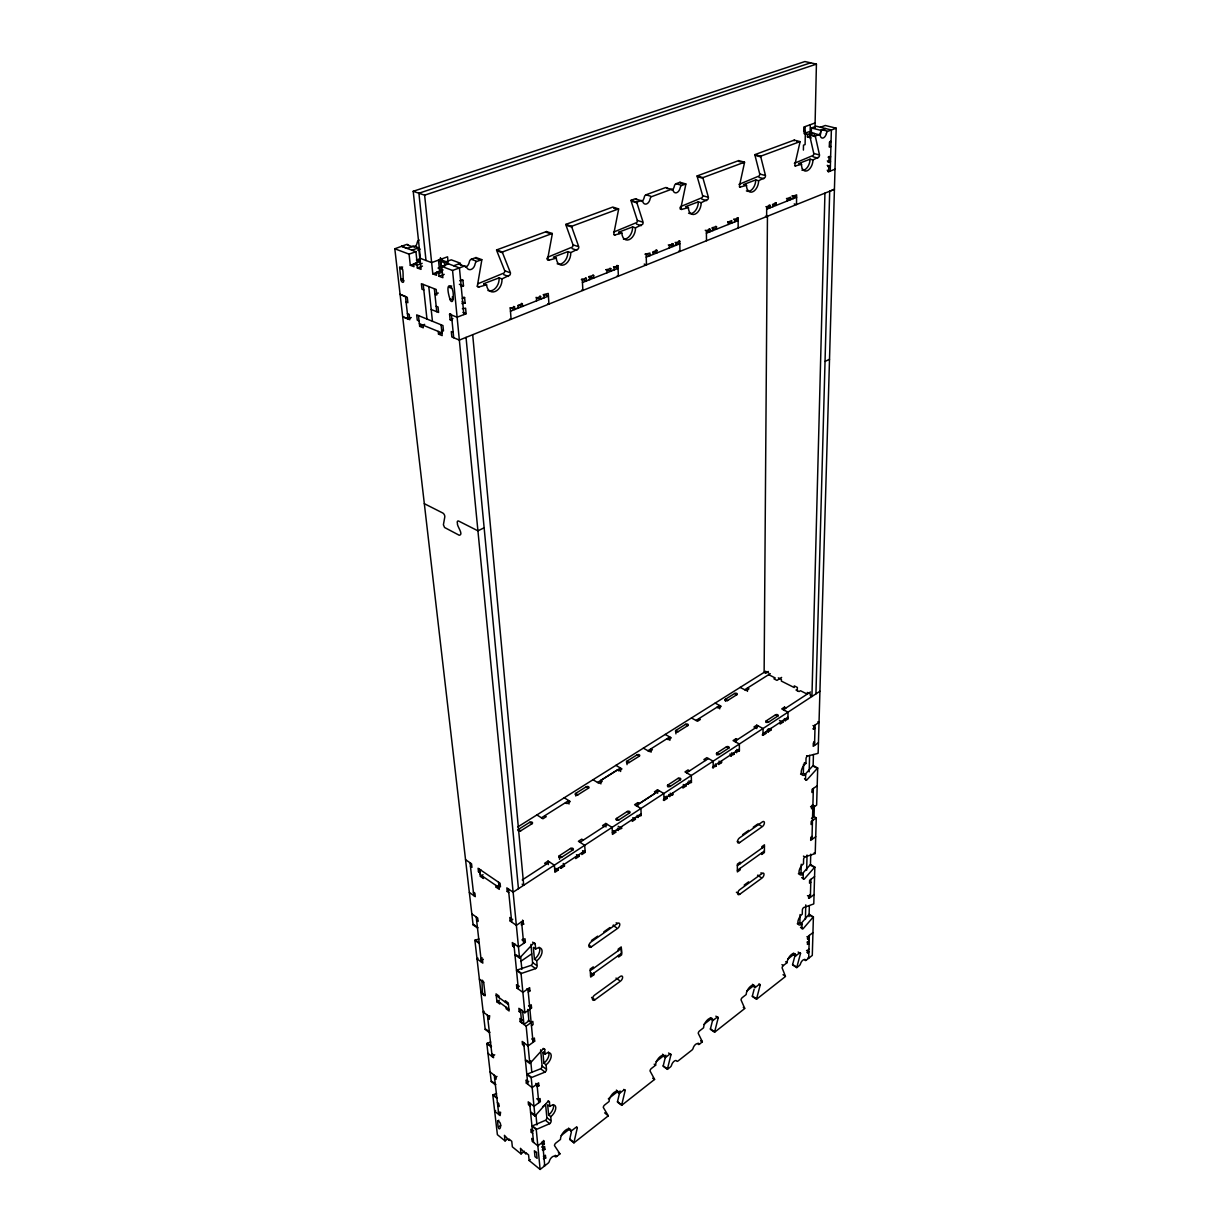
<?xml version="1.0" encoding="UTF-8"?>
<svg xmlns="http://www.w3.org/2000/svg" width="1231" height="1231" viewBox="0 0 1231 1231"><rect width="100%" height="100%" fill="white"/><g stroke="black" fill="none" stroke-linecap="round" stroke-linejoin="round"><path stroke-width="1.5" d="M747.448 691.376L747.448 688.037L748.971 688.821L746.232 690.545L740.17 687.406M756.742 728.567L756.757 725.167L763.051 728.521L763.005 735.322L762.22 734.892M761.743 852.914L761.727 854.452L764.389 852.544L764.451 844.82L761.774 846.728L761.774 848.282M767.452 215.548L764.128 672.372L765.651 673.142L768.313 671.449M765.651 673.142L765.651 671.464L768.683 673.003M763.005 735.322L765.805 733.476L765.82 731.783M769.113 205.1L770.067 205.377L770.052 207.839L765.928 206.639M766.236 722.535L766.251 720.843L775.499 714.811A1.57 0.908 0.9 0 1 778.023 715.903L768.406 722.197A1.57 0.923 0.7 0 1 766.251 720.843L768.606 722.074M767.344 731.522L768.129 731.937L767.359 729.829M772.853 206.731L772.868 204.254L776.222 202.93L776.192 205.392L772.422 204.761M768.129 731.937L770.914 730.106L770.929 728.413M780.162 722.351L780.131 724.043L782.885 722.228L782.901 720.535M787.286 200.976L787.317 198.53L790.625 197.206L790.579 199.668L786.471 198.483M784.409 710.502L784.47 707.133L786.04 707.933M784.378 720.32L785.163 720.72L784.409 718.627M794.21 203.931L796.488 204.577L796.642 194.821L793.364 196.129L793.333 198.576L792.379 198.299M785.163 720.72L787.902 718.919L788.025 712.164L781.731 708.902L784.47 707.133M803.397 150.09L803.489 145.181L805.089 144.581L805.351 131.425L803.72 132.025L803.812 127.055L815.122 122.946M805.028 133.302L805.151 126.716M811.229 137.903L807.428 136.933L807.474 134.456L812.322 132.671L808.844 131.794L804.012 133.579L807.474 134.456M797.288 690.806L797.365 687.452L794.257 685.882L794.226 687.56L781.377 681.082L781.393 679.404L778.331 677.866M810.121 132.933L810.29 124.7M811.291 134.594L811.429 127.978L816.276 126.208L831.371 129.994L830.248 171.078L827.201 170.263M814.999 127.87L816.415 64.12L804.889 61.55L413.201 191.297L420.417 258.402M801.335 923.235L808.767 914.648A1.877 0.892 -59.8 0 1 809.121 914.325L813.399 916.91A1.877 0.892 -59.8 0 0 813.06 917.233L803.135 928.713A1.893 0.892 -59.6 0 1 801.935 928.266L802.043 924.05L799.888 922.742L800.073 914.525M802.52 873.533L810.106 864.901A1.908 0.923 -60.4 0 1 810.46 864.577L814.845 867.116A1.908 0.923 -60.4 0 0 814.491 867.44L804.351 878.996A1.923 0.939 -60.2 0 1 803.135 878.472L803.243 874.087L801.042 872.794L801.243 864.224M813.429 754.541L813.137 765.528L817.707 768.021A1.985 1 -61.9 0 0 817.338 768.344L806.797 780.039A2 1.016 -61.7 0 1 805.536 779.361L805.643 774.591L803.351 773.36L803.581 764.051M820.662 134.087L820.754 130.317L825.586 128.532M803.243 874.087A6.755 3.293 -60.3 0 1 798.965 872.194A6.755 3.293 -60.3 0 1 803.489 863.777L803.597 859.346A1.939 0.954 -60.5 0 1 804.905 856.93L814.876 853.683A1.923 0.939 -60.7 0 0 815.23 853.483L816.261 817.846L813.291 816.184M805.643 774.591A7.032 3.585 -61.8 0 1 801.196 772.176A7.032 3.585 -61.8 0 1 805.92 763.42L806.028 758.604A2.016 1.031 -62 0 1 807.382 756.096L817.769 753.434A2 1.016 -62.2 0 0 818.138 753.249L836.188 128.193L825.293 125.485L820.477 127.255M805.397 919.419L805.766 904.893M806.659 870.132L807.044 855.022M809.167 771.868L809.598 755.372M824.939 193.144L811.937 696.5L810.352 695.715L810.398 694.022L807.259 692.438M806.967 952.394L807.674 952.84L807.736 950.101L808.952 949.163M807.182 943.962L807.89 944.392L807.967 941.638L809.182 940.699M807.321 938.684L808.044 939.115L808.105 936.36L812.952 932.606M808.413 897.861L809.136 898.291L809.213 895.429L810.444 894.491M812.906 728.814L813.676 729.214L813.768 725.936L819.03 722.412L817.861 721.812M827.709 171.448L828.663 171.709L828.786 166.831L830.386 166.216L827.201 165.354M827.955 162.092L828.909 162.338L829.048 157.43L830.633 156.829L829.202 156.445M809.044 916.633L809.352 905.739M810.429 865.485L810.737 854.16M809.321 935.422L808.705 958.241L807.998 957.795M810.86 879.365L810.367 897.353L807.474 895.645M811.952 839.45L813.352 788.456M814.522 745.417L815.076 725.059M815.938 693.884L829.694 191.236L834.418 189.328L459.348 340.079L451.839 336.986L451.3 331.554L453.177 332.324M814.337 805.69L814.03 816.599L811.491 818.415M813.399 916.91L812.291 955.41L806.167 960.226A1.862 0.862 -59.2 0 1 805.059 960.211A3.724 1.723 -59.2 0 0 802.827 960.195A3.724 1.723 -59.2 0 0 800.504 963.796A1.862 0.862 -59.1 0 1 799.334 965.596L796.78 967.612L792.549 964.95A1.862 0.877 -59.1 0 1 792.61 964.519L795.349 954.287M802.043 924.05A6.632 3.154 -59.7 0 1 797.842 922.419A6.632 3.154 -59.7 0 1 802.273 914.171L802.381 909.924A1.893 0.908 -59.8 0 1 803.658 907.555L813.429 904.046A1.893 0.892 -60 0 0 813.783 903.831L814.845 867.116M817.707 768.021L816.63 805.105L811.537 808.736L811.629 805.659L812.906 804.751M547.841 257.156L572.523 246.954A2.862 1.97 -73.7 0 0 573.015 244.815L565.968 225.135A2.908 2 -74.5 0 1 565.829 224.396L571.63 226.304A2.908 2 -74.4 0 0 571.769 227.058L578.77 246.785A2.877 1.97 -73.7 0 1 578.278 248.908L570.738 252.601A10.079 6.94 -73.4 0 1 564.075 264.819A10.079 6.94 -73.4 0 1 556.289 258.141L548.472 260.31A2.908 2.016 -73.4 0 1 547.733 258.618L552.227 234.305A2.924 2.031 -74.2 0 0 552.273 233.49L546.472 231.536L496.585 249.939A2.985 2.139 -73.9 0 0 496.755 250.709L504.71 270.743A2.939 2.108 -73 0 1 504.233 272.928L477.766 283.822M680.481 206.654L702.132 197.652A2.724 1.723 -74.6 0 0 702.639 195.637L697.208 176.664A2.77 1.754 -75.2 0 1 697.115 175.941L702.932 177.618A2.77 1.754 -75.1 0 0 703.024 178.341L708.41 197.345A2.739 1.723 -74.5 0 1 707.902 199.376L701.193 202.7A9.586 6.078 -74.3 0 1 694.946 214.179A9.586 6.078 -74.3 0 1 688.391 207.593L681.528 209.455A2.77 1.77 -74.4 0 1 680.943 207.824L685.744 184.742A2.785 1.785 -75 0 0 685.821 183.973L680.004 182.265L676.065 183.711A2.785 1.785 -75 0 0 674.603 185.327L674.357 186.112A5.57 3.585 -75.1 0 1 672.003 190.297M620.039 1090.897L617.485 1101.683A2.062 1.016 -55.3 0 0 617.454 1102.13L621.686 1105.315A2.062 1.016 -55.3 0 1 621.732 1104.869L625.148 1090.435A2.077 1.016 -55.4 0 0 623.625 1090.158L619.285 1093.543A7.294 3.601 -55.2 0 0 613.9 1092.589A7.294 3.601 -55.2 0 0 609.099 1101.499L604.698 1104.93A2.093 1.031 -55 0 0 603.313 1107.485L608.16 1115.532A2.077 1.031 -54.9 0 1 608.252 1115.871L573.938 1142.86L569.707 1139.537A2.123 1.046 -54.2 0 1 569.738 1139.09L571.399 1131.812M576.6 1127.242L577.308 1127.796L573.969 1142.414A2.123 1.046 -54.2 0 0 573.938 1142.86M712.641 1020.145L710.425 1028.901A1.954 0.939 -57.3 0 0 710.379 1029.331L714.611 1032.224A1.954 0.939 -57.4 0 1 714.657 1031.793L718.227 1017.76A1.954 0.939 -57.5 0 0 716.888 1017.406L712.918 1020.499A6.894 3.339 -57.3 0 0 708.179 1019.253A6.894 3.339 -57.3 0 0 703.593 1027.777L699.562 1030.916A1.985 0.954 -57.1 0 0 698.254 1033.363L702.255 1041.549A1.97 0.954 -57 0 1 702.316 1041.903L699.5 1044.119A1.97 0.954 -57 0 1 698.408 1044.411L697.823 1043.765A3.955 1.908 -56.9 0 0 693.515 1047.135L692.976 1048.674A1.985 0.954 -56.9 0 1 691.914 1050.089L678.066 1060.968A2 0.969 -56.5 0 1 676.958 1061.276L676.342 1060.63A4.001 1.939 -56.4 0 0 671.941 1064.092L671.403 1065.646A2 0.969 -56.4 0 1 670.31 1067.062L667.417 1069.354L663.186 1066.308A2 0.969 -56.3 0 1 663.217 1065.877L665.833 1055.213M668.587 1052.997L670.957 1054.675L667.464 1068.908A2.016 0.969 -56.3 0 0 667.417 1069.354M796.78 967.612A1.862 0.862 -59.1 0 1 796.842 967.181L800.519 953.517A1.877 0.877 -59.2 0 0 799.334 953.086L795.672 955.948A6.586 3.093 -59.1 0 0 791.471 954.487A6.586 3.093 -59.1 0 0 787.071 962.657L783.362 965.55A1.893 0.892 -58.9 0 0 782.1 967.889L785.393 976.183A1.877 0.877 -58.8 0 1 785.44 976.522L756.526 999.264L752.295 996.495A1.908 0.908 -58.2 0 1 752.356 996.064L754.157 989.155M758.788 984.061L760.204 984.985L756.588 998.833A1.908 0.908 -58.2 0 0 756.526 999.264M826.401 133.487L826.647 132.733A2.631 1.523 -75.2 0 1 827.971 131.255L836.188 128.193M531.053 1112.193A2.216 1.139 -53.7 0 1 530.607 1112.593L534.931 1115.994A2.216 1.139 -53.7 0 0 535.377 1115.594L547.733 1101.76A2.2 1.123 -54.1 0 1 549.441 1102.037L549.842 1106.438A7.663 3.908 -54 0 1 555.766 1107.377A7.663 3.908 -54 0 1 550.765 1116.671L551.149 1121.026A2.185 1.108 -53.9 0 1 549.718 1123.672L536.701 1129.289A2.2 1.123 -53.6 0 0 536.254 1129.581L540.132 1169.45L548.026 1163.249A2.154 1.077 -53.6 0 0 549.38 1161.172A4.308 2.139 -53.7 0 1 552.104 1157.032A4.308 2.139 -53.7 0 1 555.166 1156.632A2.154 1.062 -53.8 0 0 556.689 1156.432L559.905 1153.909A2.139 1.062 -53.8 0 0 559.797 1153.555L554.489 1145.615A2.154 1.077 -53.9 0 1 555.904 1142.999L560.505 1139.414A7.509 3.739 -54.1 0 1 565.414 1130.289A7.509 3.739 -54.1 0 1 571.153 1131.104L575.693 1127.565A2.123 1.062 -54.3 0 1 577.308 1127.796M804.874 774.638L812.768 765.897A1.985 1 -61.9 0 1 813.137 765.574M525.406 1060.137L529.807 1063.492A2.262 1.2 -54.1 0 0 530.269 1063.092L542.948 1049.12A2.247 1.185 -54.5 0 1 544.702 1049.474L545.118 1054.105A7.801 4.124 -54.4 0 1 551.211 1055.321A7.801 4.124 -54.4 0 1 546.087 1064.83L546.502 1069.4A2.231 1.169 -54.3 0 1 545.041 1072.109L531.669 1077.464A2.247 1.185 -54 0 0 531.207 1077.741L534.931 1115.994M514.943 954.748L519.544 958.026A2.339 1.323 -55.1 0 0 520.021 957.61L533.346 943.408A2.324 1.323 -55.5 0 1 535.193 943.946L535.654 949.024A8.109 4.555 -55.4 0 1 542.086 950.84A8.109 4.555 -55.4 0 1 536.716 960.78L537.162 965.781A2.308 1.293 -55.2 0 1 535.639 968.612L521.559 973.382A2.324 1.308 -54.9 0 0 521.067 973.659L516.497 970.367A2.324 1.308 -54.8 0 1 516.989 970.09L531.069 965.366A2.308 1.293 -55.2 0 0 532.592 962.534L530.93 944.346M621.686 1105.315L654.538 1079.464A2.031 0.985 -56 0 0 654.477 1079.125L650.045 1071.001A2.031 1 -56.1 0 1 651.399 1068.493L655.615 1065.215A7.094 3.478 -56.3 0 1 660.308 1056.49A7.094 3.478 -56.3 0 1 665.371 1057.598L669.526 1054.352A2.016 0.985 -56.5 0 1 670.957 1054.675M714.611 1032.224L744.724 1008.543A1.923 0.908 -57.9 0 0 744.663 1008.204L741.047 999.957A1.939 0.923 -58 0 1 742.324 997.556L746.186 994.556A6.74 3.216 -58.2 0 1 750.679 986.2A6.74 3.216 -58.2 0 1 755.142 987.57L758.958 984.6A1.908 0.908 -58.4 0 1 760.204 984.985M719.104 754.418L716.75 753.11A1.616 0.969 -0.4 0 0 718.889 754.541L728.998 747.94A1.616 0.969 -0.2 0 0 726.459 746.786L716.75 753.11L716.765 754.834M543.887 1156.432L545.425 1155.217L545.687 1158.032L543.44 1158.679M807.674 952.84L808.875 951.886L806.52 950.44M540.132 1169.45L529.161 1160.51L530.315 1159.617M561.213 1135.521L569.03 1129.443A7.494 3.755 -54.1 0 0 568.614 1128.058M608.329 1098.837L617.162 1091.959A7.278 3.616 -55.2 0 0 616.408 1090.097M656.092 1061.645L663.247 1056.075A7.094 3.478 -56.3 0 0 662.57 1054.198M703.947 1024.377L710.795 1019.053A6.894 3.339 -57.3 0 0 710.518 1017.668M747.048 990.832L753.003 986.185A6.724 3.216 -58.2 0 0 752.48 984.292M787.809 959.087L793.549 954.625A6.57 3.093 -59.1 0 0 793.349 953.24M542.332 1147.123L544.61 1146.476L544.871 1149.323L543.317 1150.523L542.255 1149.677M807.89 944.392L809.106 943.454L806.982 942.146M629.549 812.952L629.749 812.799A1.677 1.062 -2.8 0 0 627.179 811.521L616.516 818.477A1.693 1.062 -3.2 0 0 616.008 819.246A1.693 1.062 -3.2 0 0 618.639 820.061L629.549 812.952L627.179 811.521M543.379 1140.445L544.364 1143.861L542.086 1144.507M808.044 939.115L809.244 938.176L806.874 936.729M561.628 857.33L559.274 855.807A1.739 1.123 -5 0 0 561.382 857.468L573.077 849.821A1.739 1.108 -4.6 0 0 570.507 848.467L559.274 855.807L559.536 859.346M507.372 1139.152L505.064 1140.922L504.433 1135.321L509.157 1140.429L509.003 1139.029L511.742 1141.26L512.358 1146.861L521.052 1153.924L524.529 1151.247M544.087 1141.014L537.839 1145.861L532.161 1141.291L531.869 1138.429L533.285 1139.567M532.669 1133.336L531.253 1132.197L533.608 1130.397M542.609 1106.715L545.595 1104.453L546.856 1117.656A2.17 1.108 -53.9 0 1 545.441 1120.302L532.423 1125.888A2.2 1.123 -53.6 0 0 531.961 1126.165L536.254 1129.581M639.32 756.126L639.505 755.988A1.616 0.969 -2.5 0 0 637.273 754.711L626.687 761.358A1.616 0.969 -2.7 0 0 628.918 762.651L639.335 756.142L637.058 754.834M727.644 700.516L725.367 699.316A1.539 0.892 -0.3 0 0 727.429 700.624L737.077 694.546A1.539 0.877 -0.1 0 0 736.015 693.207L735.384 693.238A1.539 0.877 -0.1 0 0 734.63 693.484L725.367 699.316L725.382 700.993M537.762 1099.206L540.086 1098.56L540.363 1101.53L533.992 1106.361L528.222 1101.837L528.514 1104.807L529.946 1105.93M809.136 898.291L814.045 894.568M678.096 731.722L675.819 730.46A1.585 0.939 -1.5 0 0 677.866 731.83L687.991 725.474A1.57 0.923 -1.2 0 0 685.529 724.351L675.819 730.46L675.911 733.861M499.524 1126.288L500.678 1125.411M497.663 1121.118C504.187 1122.118 498.109 1137.967 497.663 1121.118L498.832 1120.241M814.568 876.595L809.613 880.303L809.536 883.196L810.783 882.273L810.044 881.842M495.601 1110.516L494.662 1111.208L500.14 1115.594L500.586 1112.162M527.499 1081.233L526.052 1080.11L526.345 1083.126L532.161 1087.635L538.609 1082.818L538.886 1085.834L536.562 1086.481M577.908 794.826L575.631 793.441A1.662 1.031 -4.2 0 0 577.662 794.964L588.757 787.963A1.646 1.016 -3.9 0 0 586.295 786.747L575.631 793.441L575.816 796.042M531.977 823.754L532.192 823.601A1.693 1.062 -5.6 0 0 531.284 821.969A1.677 1.062 -5.6 0 0 530.592 822A1.693 1.062 -5.6 0 0 529.715 822.308L518.497 829.355A1.708 1.077 -6 0 0 517.928 830.14A1.708 1.077 -6 0 0 520.513 830.956L531.977 823.754L529.715 822.308M526.345 1083.126L528.761 1081.326M497.001 1076.433L494.616 1078.171L496.016 1079.264L495.678 1076.325L490.123 1071.97M594.912 999.772L620.455 981.169A3.231 1.708 -56.5 0 0 622.609 977.183A3.231 1.708 -56.5 0 0 620.209 976.522L594.604 995.11A3.278 1.739 -55.9 0 0 592.434 999.141A3.278 1.739 -55.9 0 0 594.912 999.772L591.572 997.418M762.035 873.502L739.708 889.721A3.031 1.539 -59.3 0 0 737.677 893.475A3.031 1.539 -59.3 0 0 739.723 894.275L762.004 878.042A2.985 1.508 -59.8 0 0 764.005 874.333A2.985 1.508 -59.8 0 0 762.035 873.502L760.927 872.841M532.731 1039.21L534.377 1038.01L534.669 1041.149L528.099 1045.935L522.19 1041.457L522.498 1044.596L523.975 1045.704M812.029 836.449L810.767 837.372L810.69 840.373L815.722 836.711M744.186 885.089L748.633 881.842M494.724 1054.767L492.169 1056.613L487.43 1015.206M529.807 1063.492L526.176 1026.146L532.808 1021.376L533.115 1024.561L531.453 1025.762M816.261 817.846L811.198 821.492L811.121 824.524L812.383 823.616M590.557 975.475L621.578 953.256L621.332 948.501L590.234 970.69M737.369 870.348L764.405 850.99M593.711 973.229L593.804 974.814L590.665 977.06L590.141 969.105L593.28 966.858L593.388 968.458M737.354 865.685L764.436 846.359M526.176 1026.146L520.221 1021.699L522.698 1019.914M520.698 1012.651L519.205 1011.543L518.882 1008.327L524.868 1012.759L531.546 1008.004L531.253 1004.773L529.576 1005.958M519.205 1011.543L521.698 1009.774M617.316 923.542L591.095 941.93A3.339 1.831 -56.5 0 0 588.864 946.054A3.339 1.831 -56.5 0 0 591.419 946.824L617.593 928.405A3.293 1.785 -57.2 0 0 619.778 924.343A3.293 1.785 -57.2 0 0 617.316 923.542L616.177 922.788M739.6 842.62L762.358 826.601A3.047 1.57 -60.5 0 0 764.405 822.816A3.047 1.57 -60.5 0 0 762.404 821.862L739.585 837.849A3.093 1.6 -60 0 0 737.507 841.696A3.093 1.6 -60 0 0 739.6 842.62L737.323 841.281M528.268 992.094L529.946 990.924L529.638 987.631L522.883 992.371L516.851 987.954L516.512 984.662L518.02 985.769M813.26 791.579L811.983 792.487L812.06 789.363L817.199 785.763M487.799 1018.314L489.215 1019.391L489.676 1015.698M499.663 1002.465L499.848 1004.05L496.939 1001.88L499.417 1000.141M516.851 987.954L519.374 986.2M484.168 1011.297L483.183 1011.99L488.861 1016.283M591.48 940.484L597.65 936.16M603.805 931.852L609.961 927.543M742.632 834.618L748.71 830.371M753.264 827.17L757.819 823.985L761.22 825.955M520.621 961.457L531.638 953.887M514.189 947.07L512.65 945.977L515.235 944.223M522.529 939.438L525.037 938.807L525.36 942.223L518.451 946.916L512.311 942.561L512.65 945.977M818.43 742.755L813.214 746.309L813.306 743.078L814.614 742.185L813.845 741.785M478.043 958.195L477.028 958.887L482.829 963.119L482.46 959.841L480.998 958.78L482.275 957.933M482.46 959.841L483.306 959.272M522.544 920.126L523.652 924.142L521.144 924.758M813.676 729.214L814.999 728.337L814.214 727.936M523.313 920.665L516.358 925.327L510.157 921.003L509.803 917.51L511.357 918.588M510.157 921.003L512.773 919.265M554.766 870.517L585.064 850.606M612.376 832.648L641.136 813.737M664.017 798.719L691.422 780.7M713.226 766.344L739.385 749.156M763.02 733.614L787.932 717.242M558.182 868.27L558.305 870.04L554.904 872.287L554.35 865.178L548.057 861.069L544.625 863.3L546.195 864.331M560.351 867.67L561.136 868.178L564.521 865.947L563.213 863.423M578.955 854.606L579.078 856.376L575.739 858.576L575.616 856.807M583.294 840.127L581.724 839.142L578.401 841.296L584.71 845.297L585.171 852.36L581.848 854.545L581.724 852.791M615.608 830.525L615.7 832.264L612.469 834.403L612.084 827.37L605.79 823.477L602.544 825.586L604.113 826.57M617.593 830.017L621.593 828.386L621.517 826.632M635.334 817.553L635.411 819.292L632.242 821.385L632.165 819.631M637.258 817.076L641.197 815.491L640.905 808.505L634.596 804.705L637.75 802.658L639.32 803.597L656 792.733L654.43 791.81L657.523 789.794L663.832 793.503L664.063 800.442L667.14 798.411L666.294 796.226M668.91 796.272L672.757 794.718L672.711 792.979M685.882 784.316L685.929 786.055L682.897 788.04L682.851 786.317M687.652 783.947L691.437 782.408L691.299 775.499L684.99 771.914L688.006 769.944L689.575 770.852M712.457 767.621L716.18 766.128L715.365 763.974M721.535 760.896L721.551 762.605L718.627 764.528L718.596 762.82M730.429 755.803L734.107 754.326L734.107 752.618M735.723 752.326L739.385 750.864L739.369 744.016L733.061 740.6L735.938 738.723L737.507 739.585M819.923 691.268L513.127 892.183L506.849 887.89L507.203 891.475L508.772 892.537M522.206 879.965L549.626 862.085M579.986 842.296L607.36 824.447M636.165 805.659L659.093 790.717M678.004 778.392L667.633 785.178A1.662 1.031 -1.7 0 0 669.972 786.532L680.374 779.762A1.646 1.016 -1.4 0 0 678.219 778.269L680.358 779.746M686.559 772.806L708.425 758.542M734.63 741.447L758.327 726.013M783.301 709.718L810.475 691.991M507.203 891.475L508.095 890.89M756.757 725.167L753.941 726.998L755.511 727.844M498.555 882.227L499.278 889.351L496.185 887.228L498.832 885.52M483.244 876.703L483.429 878.472L480.398 876.395L483.029 874.702M480.013 872.856L478.49 871.81L481.136 870.132M781.639 677.419L776.976 680.389L773.914 678.835L775.253 677.989L768.667 674.665M600.897 783.932L600.697 780.485L617.331 769.975L618.854 770.868L621.947 768.913L615.885 765.359M541.425 817.815L568.753 800.596L569.014 804.074M597.543 782.47L620.439 768.036L620.609 771.483M647.906 750.741L669.756 736.969L669.864 740.37M695.992 720.443L719.704 705.517L719.735 708.871M744.709 689.76L770.283 673.649M517.774 826.924L765.744 671.357M802.397 168.77A9.171 5.386 -74.7 0 1 801.519 164.308L798.627 163.538L810.09 159.168L812.968 159.938L819 156.906A2.616 1.523 -74.8 0 0 819.523 154.983L815.399 136.626A2.647 1.554 -75.2 0 1 815.337 135.933L809.552 134.456A2.647 1.554 -75.3 0 0 809.613 135.148L813.768 153.46A2.616 1.523 -74.8 0 1 813.26 155.383L794.349 163.308M747.54 189.897A9.371 5.709 -74.6 0 1 746.525 185.358L743.632 184.527L755.742 179.911L758.619 180.726L764.974 177.556A2.677 1.616 -74.7 0 0 765.497 175.571L760.773 156.906A2.708 1.646 -75.2 0 1 760.696 156.199L754.895 154.629A2.708 1.646 -75.3 0 0 754.972 155.321L759.727 173.971A2.662 1.616 -74.7 0 1 759.219 175.941L738.985 184.388M619.116 233.598A9.833 6.524 -74 0 1 618.962 232.105L632.596 226.904L635.488 227.843L642.613 224.334A2.801 1.847 -74.1 0 0 643.105 222.242L636.919 202.869A2.847 1.877 -74.8 0 1 636.812 202.13L630.995 200.345A2.831 1.877 -74.9 0 0 631.118 201.084L637.335 220.411A2.801 1.847 -74.2 0 1 636.842 222.488L613.577 232.136M483.952 285.284A10.34 7.432 -72.7 0 1 483.706 283.73L486.584 284.807A10.34 7.417 -72.6 0 0 495.077 291.516A10.34 7.417 -72.6 0 0 501.956 278.914L509.957 275.021A2.954 2.108 -72.9 0 0 510.45 272.836L502.525 252.77A2.985 2.139 -73.8 0 1 502.371 252.001L496.585 249.939M484.137 527.791L477.92 530.823L458.732 521.098A2.724 1.431 63.7 0 0 457.44 523.452C456.639 525.822 464.072 534.669 459.286 535.285L444.576 527.499L443.406 524.791L444.776 517.02A2.693 1.4 63.9 0 0 442.821 513.035L424.326 503.679M825.032 361.452L829.509 359.267M505.064 1140.922L497.386 1134.674L492.8 1095.036A2.154 1.154 -53.1 0 1 493.246 1094.759L496.539 1093.436M510.019 307.704L514.743 309.52L514.543 306.827L510.25 308.519L511.096 319.275L509.973 318.829M517.728 305.611A2.139 0.816 -3.5 0 0 519.39 305.426L522.56 306.411L522.344 303.718L518.097 305.411L518.297 308.104L517.359 307.735M536.054 297.379L540.794 299.133L540.609 296.471L536.424 298.133L536.608 300.81M543.133 294.732L548.241 293.44L548.949 304.072L547.81 303.642M581.355 279.575L586.325 278.314L586.464 280.945L581.709 279.268M588.71 276.652L593.65 275.405L593.788 278.037L590.634 277.129A2.062 0.769 -2.6 0 1 589.034 277.298M605.898 269.835L610.776 268.604L610.899 271.22L606.144 269.574M617.254 275.759L618.393 276.159L617.947 265.773L614.038 267.312L614.161 269.928L613.207 269.589M645.198 254.248L649.937 253.063L650.014 255.648L645.259 254.063M654.061 251.955L656.923 252.894L656.846 250.324L653.076 251.816L653.153 254.386M668.295 244.923L673.065 246.462L673.003 243.907L669.295 245.384L669.356 247.939M678.835 251.032L679.989 251.401L679.758 241.23L676.081 242.692L676.142 245.246L675.188 244.938M705.225 230.274L709.995 231.767L709.964 229.243L706.379 230.659L706.502 240.737M711.98 227.766L716.488 226.642L716.504 229.166L712.287 228.52M738.169 228.012L738.138 218.041L734.661 219.426L734.676 221.934M770.067 205.377L766.698 206.716L766.621 216.579L765.482 216.241M510.465 311.212L548.426 296.102L545.395 294.978M582.448 282.545L618.054 268.373L613.5 266.804M646.244 257.156L679.835 243.784L675.127 242.384M706.409 233.182L738.154 220.549L733.584 219.164M766.682 209.178L796.611 197.268L792.056 195.975M531.207 1077.741L526.822 1074.371A2.231 1.185 -53.9 0 1 527.283 1074.094L540.655 1068.77A2.216 1.169 -54.2 0 0 542.117 1066.061L540.624 1049.781M438.221 331.401L438.498 334.093L441.837 332.77M450.7 313.782L449.561 314.213L450.115 319.721L452.916 318.614M462.394 308.689L465.595 308.196L466.118 313.705L457.116 317.229L449.561 314.213M828.663 171.709L835.003 169.216M418.494 315.613L419.663 326.338L424.664 324.384M463.641 297.179L464.595 297.548L465.118 303.118L461.917 303.611M828.909 162.338L830.51 161.723L827.324 160.892M402.66 316.644L408 318.829L411.277 317.567M462.333 298.425L464.595 297.548M483.706 283.73L499.094 277.852L501.956 278.914M570.738 252.601L567.86 251.616L553.396 257.141L556.274 258.141M701.193 202.7L698.3 201.838L685.498 206.716L688.391 207.593M486.584 284.807L478.274 287.146A2.985 2.154 -72.6 0 1 477.443 285.423L481.736 260.48A3.001 2.185 -73.5 0 0 481.767 259.633L475.997 257.541L471.273 259.279A3.001 2.185 -73.5 0 0 469.319 261.941A6.017 4.401 -73.5 0 1 465.426 267.281M635.488 227.827A9.848 6.509 -74 0 1 629.026 239.691A9.848 6.509 -74 0 1 621.855 233.044L614.531 235.059A2.831 1.893 -74 0 1 613.869 233.398L618.531 209.701A2.862 1.908 -74.7 0 0 618.577 208.901L612.776 207.07L565.829 224.396M746.509 185.358L740.046 187.081A2.693 1.662 -74.6 0 1 739.523 185.481L744.447 162.954A2.724 1.677 -75.2 0 0 744.524 162.2L738.708 160.599L697.115 175.941M801.504 164.323L795.395 165.923A2.647 1.554 -74.7 0 1 794.934 164.354L799.95 142.365A2.662 1.57 -75.2 0 0 800.027 141.611L794.241 140.103L754.895 154.629M438.313 293.024L434.928 294.301L436.79 295.025L436.22 289.485L421.387 283.715L421.987 289.223L423.818 289.947M461.225 286.761L463.487 285.9L462.964 280.283L462.01 279.914M462.964 280.283L459.732 280.776M451.715 286.007L448.684 287.146L451.546 288.239M413.201 191.297L424.618 195.175L432.804 273.867L436.559 275.298L436.266 272.482L438.805 273.451L439.098 276.267L442.883 277.714L441.744 266.404L452.562 270.466L464.241 266.127A3.016 2.2 -73.2 0 1 466.564 267.235A6.032 4.401 -73.4 0 0 471.165 269.42A6.032 4.401 -73.4 0 0 475.074 264.065A3.001 2.185 -73.4 0 1 477.028 261.387L481.767 259.633M502.371 252.001L552.273 233.49M571.63 226.304L618.577 208.901M636.812 202.13L640.92 200.622A2.831 1.862 -74.7 0 1 642.797 201.73A5.647 3.708 -74.8 0 0 646.552 203.931A5.647 3.708 -74.8 0 0 650.076 199.022L650.322 198.222A2.816 1.847 -74.8 0 1 651.83 196.575L671.28 189.359A2.801 1.8 -74.9 0 1 673.095 190.466A5.586 3.585 -75 0 0 676.711 192.667A5.586 3.585 -75 0 0 680.158 187.835L680.404 187.035A2.785 1.785 -74.9 0 1 681.882 185.419L685.821 183.973M702.932 177.618L744.524 162.2M760.696 156.199L800.027 141.611M815.337 135.933L818.784 134.656A2.631 1.539 -75.2 0 1 820.292 135.749A5.278 3.062 -75.2 0 0 823.262 137.949A5.278 3.062 -75.2 0 0 826.401 133.487M439.098 276.267L444.222 274.359M495.37 1084.803L491.231 1081.541L486.83 1043.549A2.185 1.2 -53.5 0 1 487.307 1043.288L490.677 1042.026M453.685 265.773L460.502 263.249L451.254 259.833L444.437 262.326L444.806 266.081M630.995 200.345L635.104 198.822A2.816 1.862 -74.8 0 1 636.996 199.93M641.89 201.484A5.632 3.708 -74.9 0 0 644.259 197.252L644.505 196.437A2.816 1.847 -74.9 0 1 646.013 194.806L665.463 187.62A2.785 1.8 -75 0 1 667.279 188.728M809.552 134.456L812.999 133.179A2.631 1.539 -75.3 0 1 814.507 134.287M436.266 272.482L443.098 269.958M432.804 273.867L439.636 271.343L438.482 260.11M438.805 273.451L442.237 272.189M807.428 136.933L810.66 135.733M402.629 278.898L400.937 279.514L403.645 280.576M441.744 266.404L448.607 263.88M444.853 265.573L438.067 268.066L441.514 269.358M440.806 266.712L440.236 261.141L442.498 260.326M477.967 927.605A2.293 1.354 -54.6 0 1 477.49 927.989L473.089 924.85L394.812 248.785L409.061 254.14L410.308 265.296L413.97 266.696L413.662 263.911L417.047 265.188L422.156 263.326M417.047 265.188L417.34 267.973L422.464 266.111M416.493 260.095L419.848 258.695M402.645 267.004L399.629 268.096L402.337 269.143M413.662 263.911L420.479 261.434M410.308 265.296L417.124 262.834L415.909 251.693L401.629 246.369M409.061 254.14L415.909 251.693M411.877 250.201L418.678 247.77L421.033 269.389L417.34 267.973M394.812 248.785L406.384 244.523A2.939 2.231 -74.4 0 1 408.323 245L408.723 245.615M424.618 195.175L816.415 64.12M654.076 251.955L653.076 252.186M810.629 62.827L418.894 193.236L426.003 260.495M486.353 1029.562L489.892 1032.255A2.216 1.231 -53.6 0 1 489.43 1032.64L485.199 1029.408L474.889 940.33A2.277 1.339 -54.4 0 1 475.381 940.084L478.921 938.976M827.001 131.009L822.185 129.794A2.631 1.523 -75.3 0 0 820.862 131.271L820.631 132.025A5.263 3.062 -75.3 0 1 819.384 134.871M811.429 127.978L820.754 130.317M813.968 133.425L818.784 134.656M810.567 135.395L815.399 136.626M830.094 141.35L831.048 141.596L829.448 142.211L829.309 147.166L830.925 146.551L829.479 146.181M797.042 141.611L798.981 142.104M813.768 153.46L818.553 154.721M828.078 157.183L829.048 157.43M813.045 156.799L817.846 158.076M827.832 166.57L828.786 166.831M794.626 165.693L795.595 165.954M755.926 155.583L760.773 156.906M740.57 161.892L738.646 161.353A2.708 1.677 -75.2 0 0 738.708 160.599M742.508 162.43L743.478 162.692M759.727 173.971L764.528 175.31M758.973 177.402L763.774 178.757M792.41 195.852L793.364 196.129M739.354 186.804L740.323 187.081M698.177 176.941L703.024 178.341M775.268 202.653L776.222 202.93M680.912 183.327L682.836 183.896M676.065 183.711L680.912 185.142M702.639 195.637L707.44 197.052M666.433 187.912L671.28 189.359M701.824 199.176L706.64 200.622M737.184 217.764L738.138 218.041M646.013 194.806L650.86 196.268M727.644 221.826L731.768 223.088L731.753 220.58L728.244 221.98L728.26 224.488M679.974 207.531L680.943 207.824M679.958 208.824L681.882 209.424M636.073 199.13L640.92 200.622M715.534 226.35L716.488 226.642M632.072 201.376L636.919 202.869M709.01 228.935L709.964 229.243M712.01 230.274L712.949 230.582L712.934 228.058M613.684 208.177L615.623 208.778M637.335 220.411L642.136 221.934M636.458 224.088L641.274 225.627M678.804 240.922L679.758 241.23M672.049 243.6L673.003 243.907M618.962 232.105L621.855 233.044M614.038 234.675L614.992 234.983M655.892 250.016L656.846 250.324M566.937 225.458L571.769 227.058M644.198 264.096L646.49 264.865L646.152 254.571M546.441 232.351L549.657 233.444M573.015 244.815L577.816 246.446M572.076 248.616L576.877 250.262M616.993 265.434L617.947 265.773M609.822 268.281L610.776 268.604M546.779 258.279L547.733 258.618M592.696 275.082L593.65 275.405M547.133 259.526L549.057 260.203M585.371 277.975L586.325 278.314M588.849 279.283L589.803 279.622L589.664 276.99M497.709 251.047L502.525 252.77M581.74 290.024L582.879 290.424L582.309 279.914M480.782 260.126L475.982 258.372A3.001 2.185 -73.6 0 0 475.997 257.541M504.71 270.743L509.48 272.482M471.273 259.279L476.074 261.034M503.71 274.667L508.495 276.421M418.678 247.77L413.862 246L407.076 248.4L401.614 246.2M407.292 244.861L411.831 246.539A2.939 2.231 -74.2 0 1 413.77 247.016M459.44 264.357L464.241 266.127M539.655 296.117L540.609 296.471M543.317 297.41L544.271 297.764L544.087 295.086M439.698 259.279L448.115 262.418L447.561 256.802L431.635 262.603L419.833 258.171M444.437 262.326L459.44 267.912L463.872 314.582M440.236 261.141L444.453 262.726M416.463 259.91L418.925 260.849M477.059 286.269L478.967 286.992M521.405 303.365L522.344 303.718M459.363 284.33L463.487 285.9M513.589 306.457L514.543 306.827M461.948 301.872L465.118 303.118M449.854 298.794L452.685 299.918A2.277 1.262 68.5 0 1 451.469 301.441A2.277 1.262 68.5 0 1 449.838 298.794C443.314 277.544 456.085 285.669 452.685 299.918L452.377 296.717M462.964 312.459L466.118 313.705M436.174 306.242L438.036 306.981L438.605 312.459L431.204 309.504M400.075 294.301L405.445 296.44L408 318.829M400.106 294.471L407.261 297.333L407.876 302.734L406.076 302.01M450.115 319.721L451.992 320.475M407.415 313.659L409.2 314.382L409.8 319.721L402.691 316.798M419.079 320.968L417.278 320.229L416.678 314.859L442.929 325.538L443.483 330.97L441.637 330.216L442.191 335.617L438.498 334.093M419.386 323.661L441.929 332.924L441.083 324.784M419.663 326.338L423.279 327.815L422.987 325.138M807.213 694.13L800.442 690.699L799.104 691.576L795.98 689.991M812.983 725.536L813.768 725.936M787.117 718.519L787.902 718.919M734.63 693.484L736.907 694.669M775.499 714.811L777.854 716.042M779.485 720.458L782.885 722.228M768.282 728.721L770.914 730.106M715.149 703.101L721.212 706.317L718.396 708.087L716.888 707.286M765.02 733.061L765.805 733.476M806.613 755.68L807.382 756.096M813.522 766.298L817.338 768.344M804.382 762.605L805.92 763.42M698.869 718.642L700.377 719.458L697.515 721.274L691.453 717.981M804.52 778.792L806.028 779.623M736.754 749.433L739.385 750.864M735.723 750.618L736.507 752.756M685.529 724.351L687.806 725.598M726.459 746.786L728.814 748.079M731.491 752.895L734.107 754.326M730.029 753.864L731.229 756.234M810.567 806.582L812.814 807.828M718.919 761.143L721.551 762.605M665.217 734.43L671.28 737.815L668.325 739.677L666.802 738.831M715.396 765.697L716.18 766.128M705.471 760.466L703.886 759.589L706.84 757.665L713.149 761.189L713.241 768.067M643.351 748.14L649.414 751.602L652.415 749.71L650.891 748.833L651.03 752.264M688.821 780.916L691.437 782.408M814.137 852.852L815.23 853.483M687.606 782.224L688.437 784.393M683.297 784.532L685.929 786.055M803.428 856.084L804.905 856.93M810.829 865.316L814.491 867.44M629.164 762.543L626.887 761.22L627.041 764.651M670.187 786.394L667.817 785.024L667.879 786.763M670.126 793.179L672.757 794.718M668.848 794.534L669.695 796.734M664.509 796.872L667.14 798.411M801.673 877.611L803.628 878.58M663.263 799.981L664.063 800.442M600.697 780.485L602.205 781.393L599.051 783.378L593.003 779.731M760.896 877.38L757.557 875.379A2.985 1.508 -59.8 0 0 757.942 875.056M809.475 915.079L813.06 917.233M640.412 815.014L641.197 815.491M637.181 815.337L638.043 817.569M586.295 786.747L588.556 788.117M632.78 817.707L635.411 819.292M800.981 927.405L802.412 928.282M800.504 927.389L801.935 928.266M618.87 819.923L616.516 818.477L616.608 820.231M736.369 892.229L739.723 894.275M618.193 826.293L621.593 828.386M617.5 828.263L618.393 830.51M564.229 797.796L570.276 801.535L567.029 803.581L565.521 802.643M613.084 830.648L615.7 832.264M798.15 952.04L800.519 953.517M804.751 959.349L806.167 960.226M793.549 954.625L795.672 955.948M792.61 964.519L796.134 966.735M785.655 961.765L787.071 962.657M781.947 964.642L783.362 965.55M544.748 815.722L546.256 816.676L542.948 818.769L536.901 814.937M783.039 974.69L785.393 976.183M582.555 850.683L585.171 852.36M570.507 848.467L572.877 849.99M576.462 854.699L579.078 856.376M518.497 829.355L520.759 830.833M753.003 986.185L755.142 987.57M563.736 865.439L564.521 865.947M752.356 996.064L755.88 998.372M555.689 868.332L558.305 870.04M743.262 1007.266L744.663 1008.204M616.454 927.651L613.038 925.389A3.293 1.785 -57.1 0 0 613.484 925.02M522.144 884.181L523.714 885.243L472.689 334.709M715.873 1016.16L718.227 1017.76M710.795 1019.053L712.918 1020.499M465.549 859.7L471.55 863.793L471.95 867.347L470.457 866.316M589.141 945.27L591.419 946.824M710.425 1028.901L713.949 1031.316M498.909 885.781L500.463 886.843L500.094 883.273L478.09 868.27L478.49 871.81M480.213 874.641L499.109 887.582M616.008 978.091L619.347 980.399M700.839 1040.58L702.255 1041.549M700.901 1040.918L702.316 1041.903M698.085 1043.134L699.5 1044.119M521.067 922.342L523.652 924.142M590.818 972.721L593.804 974.814M473.396 892.136L474.889 893.183L475.289 896.645L469.35 892.49M532.638 942.146L535.193 943.946M535.654 949.024L533.346 947.408L534.423 959.149L536.716 960.78M522.021 939.884L525.36 942.223M471.812 913.864L477.705 918.034L478.09 921.434L476.628 920.388M532.592 962.534L536.408 965.242M663.247 1056.075L665.371 1057.598M474.304 924.989L475.766 926.035M516.189 954.887L520.021 957.61M531.823 965.904L535.639 968.612M663.217 1065.877L666.756 1068.4M654.184 1064.184L655.615 1065.215M475.381 940.084L479.028 942.715M516.989 970.09L520.79 972.844M474.889 940.33L479.259 943.5M653.061 1078.094L654.477 1079.125M653.138 1078.448L654.538 1079.464M526.93 988.724L529.946 990.924M528.545 1005.789L531.546 1008.004M479.367 979.091L483.675 982.276L485.199 995.556C480.705 996.879 482.998 982.584 481.521 980.676L482.46 980.276L483.675 982.276M623.732 1089.389L625.148 1090.435M496.216 995.479L508.418 1004.542M528.176 1020.361L531.161 1022.561M496.739 1000.28L508.926 1009.343M521.39 1019.607L519.897 1018.499L520.221 1021.699M617.162 1091.959L619.285 1093.543M480.906 992.355L485.199 995.556M617.485 1101.683L621.024 1104.33M531.715 1038.933L534.669 1041.149M543.225 1048.381L544.702 1049.474M543.856 1051.843A7.801 4.124 -54.4 0 0 542.917 1052.443L545.118 1054.105M542.917 1052.443L543.887 1063.169L546.087 1064.83M604.636 1112.839L608.252 1115.871M542.117 1066.061L545.764 1068.847M541.394 1069.324L545.041 1072.109M526.606 1060.291L530.269 1063.092M487.307 1043.288L490.815 1045.981M527.283 1074.094L530.946 1076.894M486.83 1043.549L491.046 1046.796A2.2 1.2 -53.5 0 1 491.508 1046.519M535.731 1083.403L538.886 1085.834M491.815 1053.613L493.216 1054.705L493.569 1057.706L487.968 1053.367M547.995 1100.914L549.441 1102.037M549.842 1106.438L547.672 1104.761L548.611 1114.994L550.765 1116.671M536.762 1098.729L540.363 1101.53M569.03 1129.443L571.153 1131.104M546.856 1117.656L550.442 1120.456M569.738 1139.09L573.261 1141.86M546.149 1120.856L549.718 1123.672M492.369 1081.695L495.831 1084.419M531.777 1112.747L535.377 1115.594M493.246 1094.759L496.693 1097.483M532.423 1125.888L535.993 1128.719M492.8 1095.036L496.924 1098.314A2.154 1.139 -53.2 0 1 497.37 1098.037M497.401 1102.561L498.77 1103.653L499.109 1106.531L497.724 1105.438M532.377 1130.443L530.961 1129.304L531.253 1132.197M558.397 1152.431L559.905 1153.909M541.994 1141.968L544.364 1143.861M555.273 1155.309L556.689 1156.432M498.432 1111.639L499.801 1112.747M541.809 1146.861L544.871 1149.323M543.348 1156.14L545.687 1158.032M544.071 1165.234L544.764 1165.803L542.532 1142.214M470.042 862.777L473.797 895.599M476.228 916.987L481.367 962.057M494.277 1075.232L498.77 1114.501M496.939 1001.88L496.062 993.894L498.986 996.064L499.155 997.664M479.628 869.301L480.398 876.395M423.218 284.423L426.957 319.044M521.052 1153.924L520.467 1148.323L525.929 1154.047L525.791 1152.647L528.576 1154.909L529.161 1160.51M428.773 286.577L432.45 321.276M434.358 288.746L436.743 311.72M496.001 885.458L496.185 887.228M505.495 1002.373L505.325 1000.772L508.28 1002.957L509.111 1010.959L506.172 1008.774L506.003 1007.173M440.452 257.633L441.39 266.958M451.454 314.967L453.716 337.756M508.418 888.967L511.711 922.081M513.85 943.654L518.359 989.062M520.374 1009.435L521.698 1022.807M523.667 1042.58L527.791 1084.249M529.653 1102.961L533.577 1142.43M452.562 270.466L519.544 958.026M521.067 973.659L524.868 1012.759M522.621 1011.097L523.929 1024.469L528.915 1020.899L527.822 1009.435M520.605 956.441L521.852 969.336M530.715 1060.814L531.792 1072.032M536.008 1115.517L536.916 1124.934M466.041 337.386L518.436 888.705M521.59 921.819L523.637 943.392M527.945 988.816L533.038 1042.349M536.993 1084.019L538.778 1102.745M548.057 861.069L548.349 864.608M561.013 866.409L561.136 868.178M605.79 823.477L605.991 826.986M618.27 950.701L618.177 949.101L621.255 946.916L621.67 954.841L618.608 957.041L618.531 955.456M606.852 270.174L606.975 272.79M637.75 802.658L637.904 806.151M657.523 789.794L657.646 793.272M735.938 738.723L735.953 742.139M740.108 863.747L740.093 862.177L737.354 864.131L737.384 871.902L740.108 869.948L740.108 868.394M419.109 240.045A2.908 2.2 -74.5 0 0 417.186 242.615A5.847 4.416 -74.6 0 1 414.662 247.077M420.11 249.093A5.863 4.416 -74.5 0 1 417.447 250.047M473.581 924.466A2.293 1.354 -54.6 0 1 473.089 924.85M491.677 1081.141A2.17 1.169 -53.2 0 1 491.231 1081.541M485.66 1029.024A2.2 1.231 -53.6 0 1 485.199 1029.408M680.004 182.265A2.785 1.785 -75.1 0 1 679.974 182.85M698.3 201.822A9.586 6.093 -74.4 0 1 695.084 211.04A9.586 6.093 -74.4 0 1 688.56 213.178M755.742 179.911A9.371 5.724 -74.6 0 1 752.556 188.897A9.371 5.724 -74.6 0 1 746.386 190.897M758.619 180.726A9.371 5.709 -74.6 0 1 756.834 187.651A9.386 5.724 -74.6 0 1 747.54 189.897M794.241 140.103A2.662 1.57 -75.3 0 1 794.164 140.857M810.09 159.168A9.171 5.386 -74.7 0 1 801.92 170.17M812.968 159.938A9.171 5.386 -74.7 0 1 811.167 166.693A9.186 5.386 -74.7 0 1 802.381 168.785M458.486 264.003A3.001 2.216 -73.3 0 1 460.809 265.096M499.094 277.852A10.34 7.432 -72.7 0 1 495.785 287.869A10.34 7.432 -72.7 0 1 487.907 290.485M546.472 231.536A2.924 2.031 -74.3 0 1 546.472 232.151M567.86 251.616A10.079 6.955 -73.5 0 1 564.583 261.357A10.079 6.955 -73.5 0 1 557.181 263.788M632.596 226.904A9.833 6.524 -74 0 1 623.394 239.014M803.351 773.36A7.017 3.585 -61.8 0 1 800.581 774.13M539.086 947.208A8.094 4.555 -55.4 0 1 534.423 959.149M799.888 922.742A6.617 3.154 -59.7 0 1 797.273 923.727M553.335 1104.592A7.648 3.924 -54 0 1 548.611 1114.994M548.349 1051.874A7.801 4.124 -54.4 0 1 543.887 1063.169M801.042 872.794A6.755 3.308 -60.3 0 1 798.365 873.718M399.629 267.296L400.952 279.683A2.231 1.185 68.7 0 0 402.537 282.268A2.231 1.185 68.7 0 0 403.66 280.745C402.183 278.806 404.799 265.404 399.629 267.296M536.516 1152.462L534.392 1150.754L534.977 1156.648L537.101 1158.356L536.516 1152.462"/></g></svg>
